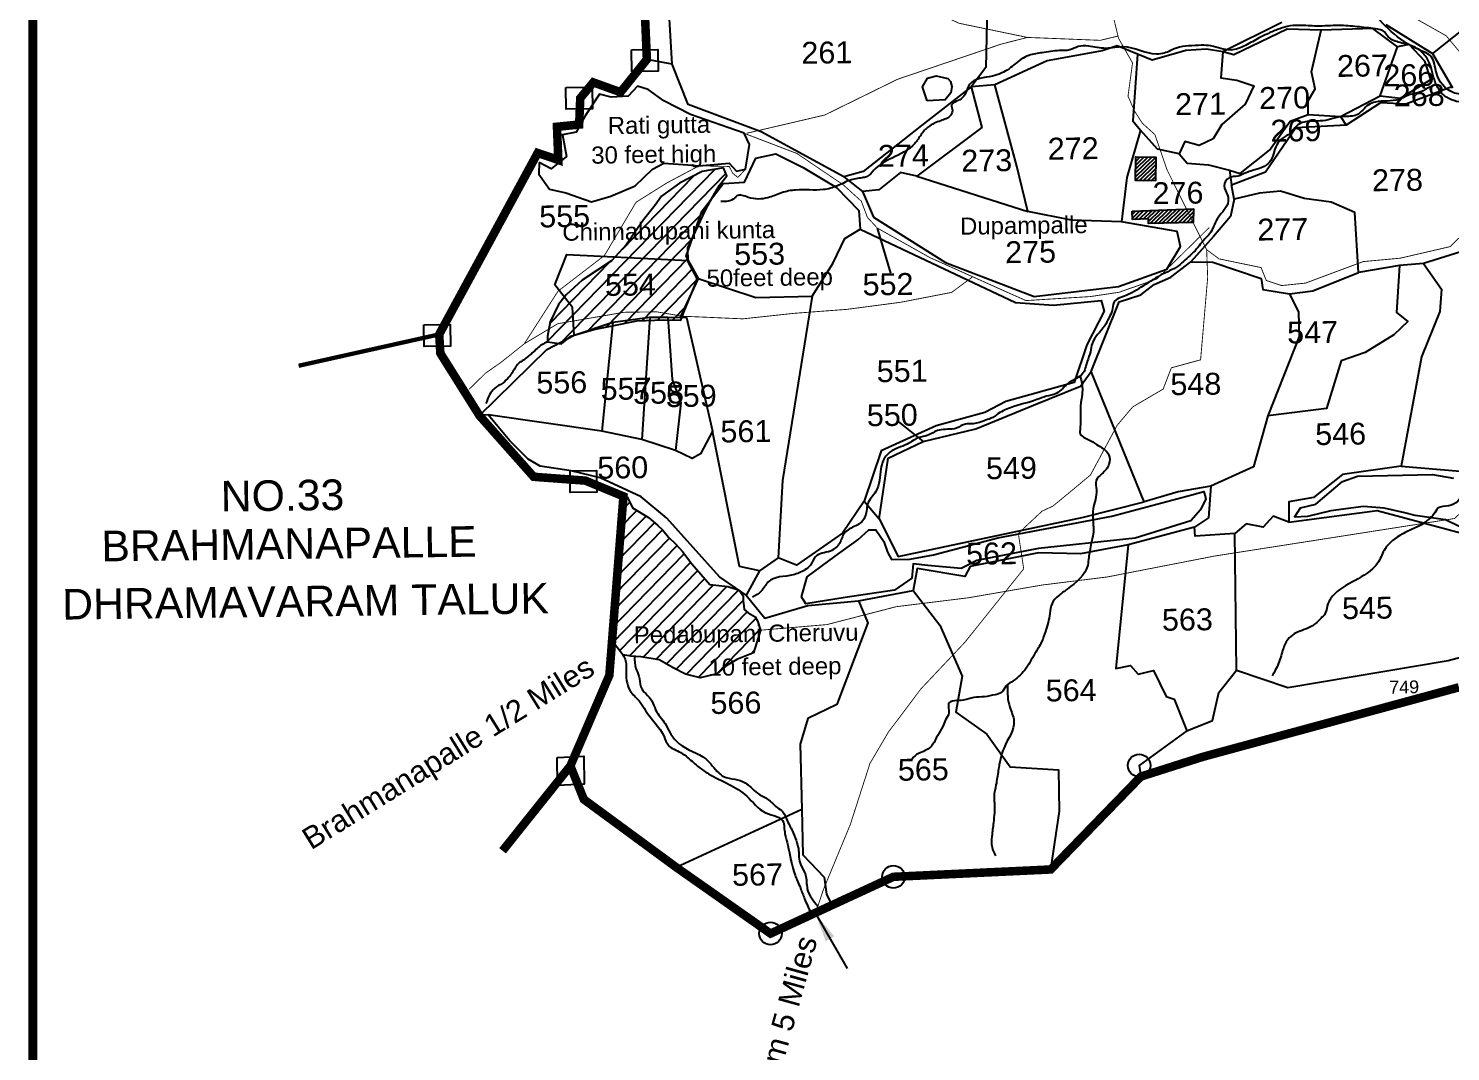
# Model space of a CAD drawing. Header units: feet. Extents: x 806214 to 813245, y 1575800 to 1585148.
# Drawn here: x 806214 to 807881, y 1578612 to 1579811 of the extents above; entities that cross this region are included whole.
import ezdxf
from ezdxf.enums import TextEntityAlignment as Align

# ---------------------------------------------------------------- set-up
doc = ezdxf.new("R2010")
doc.units = ezdxf.units.FT
doc.header["$LTSCALE"] = 15
doc.header["$MEASUREMENT"] = 0
doc.linetypes.add('HIDDEN2', pattern=[0.1875, 0.125, -0.0625])
for name, color, linetype in [('HILL', 17, 'Continuous'), ('PLOT', 7, 'Continuous'), ('PLOT NO', 7, 'Continuous'), ('ROADS', 6, 'Continuous'), ('TANKS-STREAM', 4, 'Continuous'), ('TEXT', 1, 'Continuous'), ('VILLAGE STONES', 240, 'Continuous')]:
    doc.layers.add(name, color=color, linetype=linetype)
doc.layers.add('VILLAGE BOUNDRY', color=5, linetype='HIDDEN2', lineweight=100)
doc.styles.get("Standard").update_dxf_attribs({"font": 'arial.ttf'})
doc.linetypes.add('DOTS', pattern='A,1e-06,-3,["●",Standard,S=3,R=0,X=-1.25,Y=-1.25],-3', length=6.000001)
doc.dimstyles.get("Standard").update_dxf_attribs({"dimtxt": 0.18, "dimasz": 35, "dimexe": 0.18, "dimexo": 0.0625, "dimgap": 0.09, "dimtad": 0, "dimtih": 1, "dimtoh": 1, "dimdec": 4, "dimzin": 0, "dimdsep": 46, "dimtxsty": 'Standard', "dimcen": 0.09, "dimadec": 0, "dimazin": 0, "dimtfac": 1, "dimtdec": 4, "dimtofl": 0, "dimtmove": 0, "dimatfit": 3, "dimfxl": 1, "dimtolj": 1, "dimtzin": 0, "dimarcsym": 0})
pattern_1 = [(45.73384044, (17359.115, -16106.09), (-8.984388055, 8.7571433), [])]

msp = doc.modelspace()

# ---------------------------------------------------------------- hatches: boundary and pattern name
at = {"layer": 'PLOT', "linetype": 'Continuous', "lineweight": -2}
h = msp.add_hatch(dxfattribs=at)
h.set_pattern_fill('ANSI31', color=256, scale=25.620349, angle=-0.6335)
h.set_pattern_definition([(44.36646463, (-38003.289, -29923.059), (-2.2393627766, 2.2894410613), [])])
h.paths.add_polyline_path([(807511.6, 1579632.6), (807535, 1579632.3), (807535.3, 1579660.2), (807511.9, 1579660.4)])
h.paths.add_polyline_path([(807507.7, 1579596.9), (807508, 1579586.9), (807526.7, 1579587.8), (807526.8, 1579582.2), (807579.2, 1579583.5), (807571.4, 1579599.2)])
h.paths.add_polyline_path([(807579.2, 1579583.5), (807579.4, 1579599.4), (807571.4, 1579599.2)])
at = {"layer": 'TANKS-STREAM', "lineweight": -2}
h = msp.add_hatch(dxfattribs=at)
h.set_pattern_fill('ANSI31', color=256, scale=100.369489, angle=0.7338)
h.set_pattern_definition(pattern_1)
h.paths.add_polyline_path([(806897.4, 1579538.5), (806862.9, 1579516.1), (806844, 1579498.8), (806835.2, 1579487.4), (806825.5, 1579467), (806822.3, 1579450.4), (806822.1, 1579443.6), (806838.7, 1579441.5), (806849.7, 1579450.2), (806876.7, 1579458), (806900.1, 1579462.8), (806926.8, 1579468.3), (806958.5, 1579469.6), (806978.5, 1579469), (806982.1, 1579478.4), (806990.1, 1579498.5), (806995.9, 1579511.7), (806997.8, 1579517.7), (806987.3, 1579537.5), (806986.6, 1579553.7), (807007.4, 1579597.8), (807015.8, 1579613.1), (807023.9, 1579627.3), (807032.4, 1579638.2), (807028.5, 1579647.5), (807003.7, 1579643.2), (806977.1, 1579629.5), (806955.9, 1579614.4), (806948.3, 1579603.7), (806934.8, 1579586.7), (806914.6, 1579557.5)])
h.paths.add_polyline_path([(806883.3, 1579490.3), (806956, 1579491.3), (806955.5, 1579530.4), (806882.8, 1579529.4)], flags=24)
h = msp.add_hatch(dxfattribs=at)
h.set_pattern_fill('ANSI31', color=256, scale=100.369489, angle=0.7338)
h.set_pattern_definition(pattern_1)
h.paths.add_polyline_path([(806896.4, 1579095.3), (806910.6, 1579076.7), (806919.8, 1579075.3), (806931.6, 1579074.4), (806953.2, 1579070.8), (806970.5, 1579061.3), (806983.8, 1579054.1), (807001.2, 1579049.9), (807020.8, 1579054.5), (807031.5, 1579063.8), (807044.3, 1579071.4), (807063.7, 1579079.3), (807069.1, 1579096.8), (807071.9, 1579105.7), (807068.5, 1579116.5), (807065.8, 1579121.5), (807057.6, 1579126.2), (807052.8, 1579129.9), (807052.4, 1579134.3), (807051.6, 1579139.7), (807051.5, 1579145.8), (807047, 1579152.5), (807033.7, 1579157.1), (807012.7, 1579159.2), (806991.6, 1579183.5), (806980.5, 1579197.9), (806972.3, 1579207), (806964, 1579214.7), (806957.5, 1579223.1), (806951, 1579228.7), (806940.7, 1579237.8), (806921.8, 1579249), (806915.6, 1579262.2), (806910.3, 1579256.5)])

# ---------------------------------------------------------------- linework, layer by layer
at = {"layer": 'HILL', "lineweight": -2}
for points in [[(807267.4, 1579726.1), (807261.9, 1579742.4), (807267.8, 1579752.5), (807277.7, 1579755.5), (807291.5, 1579752.3), (807294.7, 1579748.7), (807296.4, 1579742.8), (807294.9, 1579735.6), (807288.6, 1579727.2), (807267.4, 1579726.1)], [(806812.5, 1579654), (806811.9, 1579640), (806824.4, 1579622.5), (806843.8, 1579618.3), (806873.8, 1579607.8), (806896.4, 1579614.5), (806924.8, 1579626.6), (806945.3, 1579646.2), (806958.6, 1579653.1), (806986.9, 1579651.2), (806999.8, 1579649.9), (807035.1, 1579652.9), (807043.9, 1579643.5), (807054.5, 1579646.2), (807059.2, 1579675.1), (807052.6, 1579688.1), (806989.9, 1579710.1), (806958.6, 1579726.2), (806940.3, 1579739.3), (806927.6, 1579743.4), (806916.6, 1579731.5), (806897, 1579730.4), (806883.2, 1579733.9), (806866.4, 1579708.5), (806855.7, 1579689.4), (806839.8, 1579686.4), (806844.6, 1579660.9), (806826.3, 1579646.5), (806812.5, 1579654)], [(807698.1, 1579238.2), (807705, 1579249.2), (807723, 1579253.4), (807754.4, 1579279.8), (807772, 1579286.2), (807859.6, 1579288.3), (807884.3, 1579284)], [(807119.9, 1579144.8), (807126.5, 1579168.4), (807159.4, 1579192.3), (807186, 1579211.5), (807198.8, 1579223.4), (807207, 1579223.2), (807216.6, 1579209.6), (807220.7, 1579197), (807225.4, 1579188.6), (807246.9, 1579188.8), (807274.6, 1579194.1), (807350.3, 1579213.9), (807484, 1579239.2), (807577.6, 1579264.5), (807591.8, 1579268.3), (807594.1, 1579259.7), (807587.7, 1579246.7), (807576.4, 1579233.9), (807511.1, 1579213.5), (807397.7, 1579201.6), (807325.6, 1579187.3), (807307.2, 1579177.9), (807268, 1579181.6), (807250.9, 1579183.3), (807249.3, 1579166.6), (807229.2, 1579152.8), (807171.2, 1579143.9), (807125, 1579136.8), (807119.9, 1579144.8)], [(807891, 1579227.4), (807875.2, 1579235), (807839.4, 1579240), (807827.2, 1579243.2), (807803.1, 1579248.6), (807778.9, 1579250.5), (807740.4, 1579245.5), (807713.4, 1579238.8), (807698.1, 1579238.2)]]:
    msp.add_lwpolyline(points, dxfattribs=at)
at = {"layer": 'PLOT', "lineweight": -2}
for points in [[(806968.2, 1579769), (806959.4, 1579922.1)], [(807338.5, 1579872.8), (807336, 1579765), (807318.8, 1579742.7)], [(807683.3, 1579817.9), (807614, 1579783.4), (807594.8, 1579786.8), (807570.6, 1579784.9), (807531.3, 1579773.6), (807513.8, 1579780.8), (807490, 1579790.5), (807472.5, 1579784.6), (807408, 1579772.9), (807346.5, 1579745), (807318.8, 1579742.7), (807260.5, 1579697.3), (807192.4, 1579643.1), (807169.6, 1579637.2), (807072.7, 1579689.9), (806987.3, 1579721.8), (806968.2, 1579769), (806938.7, 1579774.6)], [(807621.8, 1579644.7), (807634.3, 1579640.8), (807668.5, 1579668.1), (807692.8, 1579702.4), (807713.9, 1579709.9), (807713.9, 1579726.1), (807722.2, 1579740.3), (807718.1, 1579760.1), (807729.1, 1579809.1), (807689.5, 1579810), (807626.8, 1579780), (807614, 1579783.4)], [(807751.8, 1579707.8), (807798.5, 1579732.1), (807818.7, 1579789.2), (807790, 1579810.8), (807729.1, 1579809.1)], [(807805.2, 1579815.6), (807859.9, 1579781.7)], [(807895.9, 1579810), (807859.9, 1579781.7), (807883.3, 1579741.2)], [(807798.5, 1579732.1), (807822.4, 1579729.4), (807858, 1579751.2), (807850.7, 1579772.5), (807832.6, 1579792.1), (807818.7, 1579789.2)], [(807513.8, 1579780.8), (807508.3, 1579702.5), (807517.3, 1579691.9), (807501.5, 1579636.3), (807495.3, 1579584.3)], [(807614, 1579783.4), (807611.6, 1579752.9), (807630.4, 1579750.4), (807650.4, 1579743.6), (807640, 1579722.3), (807612.9, 1579698.5), (807602.7, 1579681.7), (807586.3, 1579673.8), (807569.5, 1579678.4), (807562.7, 1579664.1), (807537.2, 1579669.6), (807517.3, 1579691.9)], [(807169.6, 1579637.2), (807191.6, 1579619.7), (807204.3, 1579589.9), (807288.9, 1579536.5), (807392.6, 1579496.9), (807491.8, 1579508.4), (807548.4, 1579528.7), (807564.3, 1579555.3), (807560.5, 1579572.8), (807495.3, 1579584.3), (807436.4, 1579586.1), (807385.2, 1579596.3), (807372.6, 1579649.4), (807346.5, 1579745)], [(807318.8, 1579742.7), (807331.5, 1579694.8), (807255.3, 1579637.8), (807385.2, 1579596.3)], [(807892.9, 1579549.1), (807849.2, 1579535.5), (807821.1, 1579533.1), (807773.2, 1579525), (807768.6, 1579595.1), (807741.1, 1579607.4), (807709.3, 1579611.5), (807681.6, 1579620.1), (807656.9, 1579617.9), (807627.4, 1579610.9), (807624, 1579627.7), (807663.9, 1579643), (807699.4, 1579694.7), (807759, 1579698), (807799.2, 1579724.2), (807828.7, 1579722.5), (807882.4, 1579742.8)], [(807713.9, 1579709.9), (807751.8, 1579707.8), (807758.4, 1579697.6)], [(807028.7, 1579629.4), (807053.2, 1579630.8), (807066.4, 1579658.9), (807089.7, 1579664.1), (807121.9, 1579647.8), (807160.9, 1579624.7), (807187.3, 1579597.6), (807188.7, 1579575.6), (807370.9, 1579489.8), (807415.4, 1579486.5), (807471.5, 1579492.1), (807474.9, 1579479.7), (807454.5, 1579440.1), (807439.8, 1579396), (807359.6, 1579373.7), (807334.9, 1579360.9), (807277.8, 1579345.2), (807213.2, 1579316.1), (807193.5, 1579256.8), (807168.1, 1579219.4), (807114.1, 1579182), (807092.8, 1579190.6), (807070.7, 1579175.2), (807055.2, 1579146.9), (807023.9, 1579168.3), (806962, 1579236.9), (806931.9, 1579262.1), (806883.8, 1579284.4), (806849.9, 1579292.4), (806813.6, 1579298.1), (806799.6, 1579306.2), (806778.2, 1579327.7), (806752.5, 1579358), (806742.4, 1579357.2)], [(807562.7, 1579664.1), (807572.2, 1579652.9), (807597.2, 1579651), (807621.8, 1579644.7), (807624, 1579627.7)], [(807255.3, 1579637.8), (807236.2, 1579642), (807210.7, 1579621.8), (807191.6, 1579619.7)], [(807028.7, 1579629.4), (807002.5, 1579595.2), (806984.3, 1579544), (806998.9, 1579518), (807066.6, 1579495.6), (807132.4, 1579497), (807156.6, 1579535.3), (807170.8, 1579564.9), (807188.7, 1579575.6)], [(807627.4, 1579610.9), (807622.9, 1579590.7), (807603, 1579567.1), (807576.4, 1579537.5)], [(807823.2, 1579297.9), (807892.1, 1579292.2), (807931.6, 1579314.1), (807966.3, 1579381.1), (807997.8, 1579415.2), (808069.1, 1579531.3), (808059.9, 1579548.4), (808004.2, 1579562.5)], [(806742.4, 1579357.2), (806821.4, 1579434.7), (806853.3, 1579451.4), (806851.6, 1579483.8), (806830.8, 1579510.6), (806844.8, 1579546), (806987.2, 1579538.9)], [(807193.5, 1579256.8), (807211.1, 1579236.2), (807221.4, 1579307.5), (807262.6, 1579326.8), (807324.2, 1579341.7), (807392.1, 1579369.3), (807447, 1579391.6), (807459.7, 1579408.7), (807492.6, 1579490.5), (807517.9, 1579498.7), (807533.5, 1579510.8), (807553, 1579519.3), (807576.4, 1579537.5), (807602.4, 1579537.1), (807658.8, 1579517.9), (807661, 1579504.8), (807692.2, 1579499.8), (807702.8, 1579478.4), (807703.4, 1579450.1), (807666.8, 1579356.9), (807650.1, 1579297), (807600, 1579274.4), (807561.6, 1579267.7), (807521.8, 1579256.2), (807459.7, 1579408.7)], [(807849.2, 1579535.5), (807870.4, 1579505.5), (807868.5, 1579479.3), (807846.8, 1579426.1), (807823.2, 1579297.9), (807754.2, 1579288.3), (807720.3, 1579261.4), (807691.3, 1579256.3), (807691.4, 1579232.5), (807672.9, 1579239.5), (807661.4, 1579226.3), (807641.3, 1579230.3), (807627.9, 1579218.9), (807581.4, 1579215.8), (807580.8, 1579226.3)], [(807821.1, 1579533.1), (807817.6, 1579478.1), (807830.8, 1579467.3), (807814.3, 1579451.7), (807780.8, 1579431.1), (807752.6, 1579421.3), (807735.7, 1579365.5), (807666.8, 1579356.9)], [(807692.2, 1579499.8), (807719.6, 1579503.3), (807773.2, 1579525)], [(806998.9, 1579518), (806977.9, 1579472.4)], [(807132.4, 1579497), (807097.9, 1579281.3), (807092.8, 1579190.6)], [(806853.3, 1579451.4), (806898.6, 1579466.8), (806942.2, 1579472.5), (806963.3, 1579472.6), (806985.1, 1579472.3), (807015.5, 1579339.1)], [(806942.2, 1579472.5), (806932.6, 1579329.2)], [(806963.3, 1579472.6), (806968.3, 1579399.5), (806978.7, 1579372.2), (806972.4, 1579316.2)], [(806898.6, 1579466.8), (806885.8, 1579339.1)], [(807070.7, 1579175.2), (807047.4, 1579180.4), (807015.5, 1579339.1), (807001.7, 1579312.3), (806991.9, 1579306.8), (806972.4, 1579316.2), (806932.6, 1579329.2), (806885.8, 1579339.1), (806752.5, 1579358)], [(807600, 1579274.4), (807597.3, 1579237.4), (807580.8, 1579226.3), (807502.9, 1579205.6), (807447.1, 1579195.3), (807397.7, 1579196.3), (807317.7, 1579180.4), (807311.5, 1579168.8), (807255.4, 1579178.2), (807251.1, 1579152.1)], [(807211.1, 1579236.2), (807233.4, 1579192.1), (807450.5, 1579238.1), (807521.8, 1579256.2)], [(807691.4, 1579232.5), (807794.8, 1579245.8), (807906, 1579216.5)], [(807502.9, 1579205.6), (807488.5, 1579060.9), (807505.8, 1579064.3), (807514.8, 1579054), (807532.8, 1579058.6), (807547.7, 1579028.2), (807557, 1579025), (807571.7, 1578987.9), (807515.9, 1578947.2), (807517.9, 1578934.2)], [(807571.7, 1578987.9), (807602, 1579000), (807609.4, 1579032.8), (807630, 1579058.8), (807627.9, 1579218.9)], [(807055.2, 1579146.9), (807076.9, 1579119.7), (807127.5, 1579134.6), (807186.8, 1579140), (807197.7, 1579114.4), (807161.4, 1579018.5), (807127.3, 1579002.1), (807118.6, 1578972), (807120.4, 1578895.7), (806973.2, 1578827.8)], [(807186.8, 1579140), (807251.1, 1579152.1), (807282.2, 1579111.6), (807308.3, 1579051.7), (807300.8, 1579009.6), (807337.4, 1578983.8), (807364.5, 1578945.5), (807421.4, 1578941.9), (807422.2, 1578893.5), (807412.1, 1578825.3)], [(807630, 1579058.8), (807690, 1579038.7), (807878.3, 1579070.2), (808072.7, 1579122.1), (808123.1, 1579093.4)], [(807120.4, 1578895.7), (807121.5, 1578842.3), (807146.5, 1578816.4), (807149.1, 1578796.5), (807155.7, 1578783.4)]]:
    msp.add_lwpolyline(points, dxfattribs=at)
at = {"layer": 'PLOT', "linetype": 'Continuous', "lineweight": -2}
msp.add_lwpolyline([(807535, 1579632.3), (807511.6, 1579632.6), (807511.9, 1579660.4), (807535.3, 1579660.2)], close=True, dxfattribs=at)
for points in [[(807507.7, 1579596.9), (807579.4, 1579599.4), (807579.2, 1579583.5), (807526.8, 1579582.2), (807526.7, 1579587.8), (807508, 1579586.9), (807507.7, 1579596.9)], [(807224.6, 1579524.2), (807208.9, 1579577)], [(807233.4, 1579350.2), (807262.6, 1579326.8)]]:
    msp.add_lwpolyline(points, dxfattribs=at)
at = {"layer": 'PLOT NO', "color": 5, "linetype": 'Continuous', "lineweight": -2, "const_width": 10.2}
msp.add_lwpolyline([(813239.9, 1576334.5), (806218.8, 1576334.5), (806218.8, 1585142.5), (813239.9, 1585142.5)], close=True, dxfattribs=at)
at = {"layer": 'ROADS', "linetype": 'HIDDEN2', "lineweight": -2, "ltscale": 10, "const_width": 1}
for points in [[(807187.1, 1579899), (807233, 1579871.1), (807272.9, 1579856.2), (807297.5, 1579857.9), (807314.3, 1579863.8), (807328.6, 1579877.1), (807341, 1579919.4), (807376.2, 1579923.3), (807421.2, 1579931.3), (807496.3, 1579935.8), (807513, 1579936.7), (807540.9, 1579953.9), (807570.1, 1579939.5), (807589.2, 1579923.6), (807665.8, 1579899.9), (807695, 1579900.1), (807714.6, 1579894.4), (807733.6, 1579876.7), (807779.2, 1579852.3), (807814.5, 1579836.9), (807875.9, 1579802.3), (807899.7, 1579773.7)], [(808216.3, 1579430.3), (808126.2, 1579478.9), (808078.4, 1579525.7), (808056.6, 1579559.1), (807981.7, 1579576.2), (807941.6, 1579575.7), (807919.6, 1579575.4), (807889.9, 1579564.5), (807880.7, 1579555.3), (807822, 1579541.7), (807778.5, 1579537.7), (807710.9, 1579512.5), (807683, 1579509.6), (807664.9, 1579515.5), (807658.8, 1579530.7), (807609.5, 1579540.9), (807595, 1579551.6)]]:
    msp.add_lwpolyline(points, dxfattribs=at)
at = {"layer": 'ROADS', "linetype": 'DOTS', "lineweight": -2, "ltscale": 0.15, "const_width": 1}
for points in [[(807384.9, 1579800.4), (807304.7, 1579817), (807245.8, 1579844.4), (807212.2, 1579877.5), (807187.1, 1579899), (807179.6, 1579900.5)], [(807482.8, 1579835.9), (807491.7, 1579799.4), (807508.1, 1579770.5), (807502.8, 1579731.5), (807510.5, 1579714), (807519.8, 1579699.6), (807534.3, 1579686.6), (807548.6, 1579645.1), (807595, 1579551.6), (807596.2, 1579519.2), (807587.9, 1579422.6), (807553.6, 1579413.2), (807544, 1579388.3), (807508.3, 1579367.4), (807490.1, 1579345.9), (807458.8, 1579287.6), (807432.7, 1579265.9), (807414.8, 1579251.2), (807402, 1579245.2), (807374.2, 1579219.2), (807380.5, 1579177.6), (807311.4, 1579091.4), (807259.9, 1579036.8), (807221.8, 1578986.2), (807200.2, 1578949.5), (807177.3, 1578878.2), (807145.4, 1578801.1), (807137.2, 1578776.3)], [(807055.8, 1579688.1), (807124.7, 1579704.2), (807147.3, 1579709.5), (807232.7, 1579751.4), (807353.9, 1579792.5), (807384.9, 1579800.4), (807470.3, 1579797), (807491, 1579802)], [(807052.6, 1579688.1), (807114.6, 1579664.4), (807169, 1579627.6), (807190.1, 1579608.5), (807197.3, 1579589.4), (807208.9, 1579577), (807270.5, 1579542.4), (807354.6, 1579504.7), (807383.1, 1579492), (807458.5, 1579496.7), (807492.1, 1579501.7), (807536.6, 1579517.3), (807598, 1579577.6)], [(806795, 1579441.4), (806834.5, 1579503), (806889, 1579544.9), (806926, 1579607.2), (806962, 1579629.8), (806999.8, 1579649.9), (807035.3, 1579649.2), (807039.3, 1579641.3), (807045.4, 1579636.3), (807054.5, 1579646.2)], [(807320.7, 1579519.9), (807296, 1579501.6), (807236.1, 1579490), (807173, 1579481.7), (807111.7, 1579477.1), (807051.1, 1579470.6), (806980.3, 1579473.7), (806950.2, 1579478.8), (806912, 1579478.3), (806873.1, 1579471.6), (806834.1, 1579464.9), (806795, 1579441.4), (806767.3, 1579419.3), (806749.7, 1579407.1), (806730, 1579387.8)], [(807071.9, 1579105.7), (807149.9, 1579112.3), (807231.2, 1579133.3), (807315.6, 1579143.7), (807402.5, 1579158.7), (807478.4, 1579168.1), (807604.2, 1579192.6), (807768.6, 1579218.3), (807837.5, 1579229.1), (807885.6, 1579236.6), (807944.5, 1579291.6), (808016.1, 1579348.9), (808194.2, 1579409.3), (808216.3, 1579430.3), (808224, 1579426.1)]]:
    msp.add_lwpolyline(points, dxfattribs=at)
at = {"layer": 'TANKS-STREAM', "lineweight": -2}
for points in [[(807028.5, 1579647.5), (807003.7, 1579643.2), (806977.1, 1579629.5), (806955.9, 1579614.4), (806948.3, 1579603.7), (806934.8, 1579586.7), (806914.6, 1579557.5), (806897.4, 1579538.5), (806862.9, 1579516.1), (806844, 1579498.8), (806835.2, 1579487.4), (806825.5, 1579467), (806822.3, 1579450.4), (806822.1, 1579443.6), (806838.7, 1579441.5), (806849.7, 1579450.2), (806876.7, 1579458), (806900.1, 1579462.8), (806926.8, 1579468.3), (806958.5, 1579469.6), (806978.5, 1579469), (806982.1, 1579478.4), (806990.1, 1579498.5), (806995.9, 1579511.7), (806997.8, 1579517.7), (806987.3, 1579537.5), (806986.6, 1579553.7), (807007.4, 1579597.8), (807015.8, 1579613.1), (807023.9, 1579627.3), (807032.4, 1579638.2), (807028.5, 1579647.5)], [(806915.6, 1579262.2), (806921.8, 1579249), (806940.7, 1579237.8), (806951, 1579228.7), (806957.5, 1579223.1), (806964, 1579214.7), (806972.3, 1579207), (806980.5, 1579197.9), (806991.6, 1579183.5), (807012.7, 1579159.2), (807033.7, 1579157.1), (807047, 1579152.5), (807051.5, 1579145.8), (807051.6, 1579139.7), (807052.4, 1579134.3), (807052.8, 1579129.9), (807057.6, 1579126.2), (807065.8, 1579121.5), (807068.5, 1579116.5), (807071.9, 1579105.7), (807069.1, 1579096.8), (807063.7, 1579079.3), (807044.3, 1579071.4), (807031.5, 1579063.8), (807020.8, 1579054.5), (807001.2, 1579049.9), (806983.8, 1579054.1), (806970.5, 1579061.3), (806953.2, 1579070.8), (806931.6, 1579074.4), (806919.8, 1579075.3), (806910.6, 1579076.7), (806896.4, 1579095.3), (806910.3, 1579256.5), (806915.6, 1579262.2)]]:
    msp.add_lwpolyline(points, dxfattribs=at)
for points in [[(809662.7, 1579789.2), (809657.9, 1579797.8), (809658.9, 1579823), (809659.3, 1579837.6), (809661.4, 1579848.2), (809663.8, 1579856.9), (809664.6, 1579882.3), (809668.5, 1579901.3), (809676, 1579929.4), (809688.4, 1579967.4), (809688.3, 1579999.6), (809693.1, 1580034.3), (809691.9, 1580040.7), (809685.1, 1580070.3), (809680.2, 1580079.1), (809666.4, 1580091.5), (809657.9, 1580093.7), (809650.4, 1580112.8), (809638.5, 1580127.5), (809633.9, 1580136.4), (809625.7, 1580163.9), (809618.1, 1580190.1), (809612.4, 1580197.8), (809596.3, 1580211.9), (809590.5, 1580219.8), (809583.7, 1580253.3), (809582.4, 1580266.7), (809577.7, 1580284.2), (809575.7, 1580289.8), (809564.9, 1580297.5), (809542, 1580298.9), (809527.4, 1580299.8), (809503.8, 1580296.5), (809493.8, 1580298), (809489.8, 1580297.7), (809471.9, 1580297.2), (809467.8, 1580292.4), (809457.6, 1580282.7), (809450.6, 1580279.3), (809433.8, 1580278.8), (809411, 1580293), (809406.7, 1580303.6), (809406.7, 1580326.3), (809407.2, 1580366.1), (809412.1, 1580382.1), (809414.7, 1580392.8), (809408.1, 1580408.6), (809388.3, 1580422.1), (809379.2, 1580435.4), (809350.9, 1580471.7), (809324.5, 1580474.9), (809314.4, 1580479.1), (809309.4, 1580480.9), (809297.1, 1580480.8), (809275.2, 1580478.3), (809258.8, 1580480.3), (809249.7, 1580484.6), (809238.3, 1580490.7), (809226.3, 1580499), (809217, 1580509.2), (809211.6, 1580518.7), (809208.6, 1580527.9), (809207.9, 1580533.9), (809212.1, 1580545), (809209.9, 1580572.3), (809208.1, 1580585.1), (809208, 1580596.7), (809208.1, 1580609.9), (809207, 1580630.6), (809206.5, 1580668.2), (809207.7, 1580692.8), (809210, 1580710.4), (809210.3, 1580723.4), (809202.1, 1580738.8), (809197.5, 1580745.8), (809178.7, 1580760.6), (809176.1, 1580768.6), (809163.3, 1580791.4), (809154.6, 1580803.4), (809139, 1580810.7), (809113.2, 1580821.4), (809060.7, 1580836), (809014.7, 1580863), (808995, 1580876.8), (808974.1, 1580898.1), (808958.8, 1580918.9), (808945.1, 1580936.3), (808938.3, 1580951.2), (808931.6, 1580967.7), (808913.5, 1581003.3), (808903.8, 1581015.2), (808890.1, 1581033), (808878.4, 1581044.4), (808863.2, 1581054.2), (808839.5, 1581066.5), (808824.3, 1581071.3), (808788.7, 1581076.3), (808765.3, 1581095.6), (808752.8, 1581119.8), (808732.6, 1581134.5), (808726.8, 1581152), (808719.2, 1581159.9), (808691.9, 1581180.1), (808679.2, 1581193), (808665.9, 1581209.8), (808656.6, 1581250.2), (808652.3, 1581265.1), (808642.7, 1581279.9), (808629.5, 1581293), (808611.2, 1581293.9), (808587.4, 1581288.1), (808572, 1581284), (808543.7, 1581280.8), (808507.8, 1581273.2), (808488.1, 1581275.7), (808415, 1581259.6), (808392.4, 1581254), (808381.5, 1581240.1), (808372.8, 1581228.5), (808363.2, 1581222.6), (808351.3, 1581216.3), (808331.8, 1581213.4), (808306.9, 1581218.8), (808294, 1581222.2), (808272.2, 1581231.6), (808249, 1581245.5), (808237.9, 1581247.6), (808204.4, 1581231.7), (808184.2, 1581222.1), (808156.8, 1581212.5), (808135.3, 1581198.5), (808093.8, 1581177.9), (808089.8, 1581172.6), (808067.5, 1581171), (808053.8, 1581168.4), (808037.4, 1581167.5), (808012.3, 1581158.8), (808004.9, 1581156.3), (807972.9, 1581149), (807944.8, 1581140), (807930.8, 1581134.5), (807914.9, 1581123.1), (807912.2, 1581119.6), (807902.6, 1581118.2), (807868.8, 1581138.6), (807846.3, 1581157), (807835.1, 1581164.9), (807825.4, 1581171.6), (807780.6, 1581184.2), (807757, 1581191.1), (807736.2, 1581194.5), (807730.6, 1581192.5), (807714.5, 1581187), (807689.7, 1581180.6), (807682.6, 1581177), (807668.4, 1581172.3), (807655.2, 1581170.6), (807644.9, 1581171.8), (807618.3, 1581182.9), (807587.9, 1581190.6), (807579.5, 1581193.8), (807561.6, 1581198.6), (807552.2, 1581201.7), (807535.1, 1581208.2), (807507.1, 1581230.4), (807490.6, 1581240)], [(809123.6, 1579708.6), (809124.6, 1579701.4), (809121.9, 1579698.6), (809111.3, 1579698.2), (809101.7, 1579699.1), (809090.6, 1579698.9), (809074.8, 1579696), (809051.6, 1579694.5), (809038.6, 1579692.9), (809027.5, 1579688.8), (809018.3, 1579679.8), (809014.6, 1579676), (809000.6, 1579674.9), (808992.4, 1579675.5), (808973.4, 1579664.9), (808966.8, 1579662.3), (808937.3, 1579656.5), (808913.6, 1579658.2), (808899.3, 1579674), (808890.3, 1579682), (808866.5, 1579697.9), (808836.4, 1579703.6), (808813.8, 1579708.8), (808793.8, 1579712), (808755.5, 1579716.4), (808742.9, 1579717.7), (808722.9, 1579715.2), (808702.7, 1579714.7), (808678.9, 1579718.6), (808668.3, 1579720.7), (808653.2, 1579728.1), (808596.3, 1579728.7), (808578.6, 1579725.2), (808572, 1579720.7), (808569.6, 1579717.5), (808556.3, 1579712.4), (808540.8, 1579709.5), (808532.9, 1579705.7), (808526.4, 1579699.2), (808512.8, 1579695), (808504.5, 1579691.5), (808497.4, 1579689.2), (808481.3, 1579691.2), (808457.5, 1579691.8), (808442.6, 1579692.9), (808425.3, 1579699.3), (808411.4, 1579705.8), (808403.4, 1579715.8), (808384.2, 1579724.9), (808364.2, 1579742), (808352.3, 1579749.7), (808347.7, 1579755.5), (808341.7, 1579762.9), (808335, 1579770.7), (808328.4, 1579784.4), (808319.1, 1579797.6), (808311, 1579806.2), (808293.1, 1579817.6), (808283, 1579818), (808271.4, 1579815.8), (808261.2, 1579803.6), (808257.4, 1579796.9), (808250, 1579774.9), (808242, 1579759.6), (808239.4, 1579753.4), (808222.4, 1579734.2), (808208.3, 1579729.9), (808175.5, 1579714.2), (808145.5, 1579702.5), (808138.4, 1579699.2), (808132.8, 1579696.9), (808122.5, 1579693.3), (808082.5, 1579692.2), (808068.2, 1579693.1), (808026.7, 1579692.9), (808006.5, 1579695.2), (807989, 1579708.6), (807974, 1579717), (807961.1, 1579725), (807923.7, 1579736.1), (807902.9, 1579733.9), (807883.3, 1579736.1), (807864.4, 1579758.8), (807858.2, 1579778), (807843.7, 1579786.1), (807811.5, 1579807.4), (807786, 1579834.1), (807770.4, 1579857), (807765.9, 1579876.9), (807765.7, 1579892.8), (807767.1, 1579906.4), (807770.7, 1579975.5), (807769.6, 1580005.1), (807772.2, 1580023.9), (807772.7, 1580035.1), (807766.5, 1580062.8), (807762.5, 1580073.5), (807744.4, 1580103.9), (807747.6, 1580130.9), (807744.3, 1580147.6), (807743.7, 1580164.8), (807745.3, 1580185.9), (807745.8, 1580208.5), (807746.4, 1580223.3), (807744.3, 1580240.1), (807752.3, 1580258.4), (807756.3, 1580278.4), (807764.2, 1580303.8), (807781.7, 1580336.8), (807798.8, 1580348.4), (807814.3, 1580354.4), (807829.1, 1580363.2), (807845.7, 1580379.8), (807853.4, 1580386.9), (807860.3, 1580395.2), (807877.5, 1580431.7), (807881.8, 1580461.8), (807875.9, 1580495.7), (807861.8, 1580524.8), (807859.7, 1580540.8), (807857.2, 1580552.4), (807848.9, 1580562.5), (807830.8, 1580572.8), (807783, 1580599.8), (807769.5, 1580616.4), (807756.5, 1580630.6), (807740.7, 1580639.4), (807723.8, 1580647), (807703.8, 1580657.7), (807691.1, 1580673.5), (807678, 1580686.2), (807667.8, 1580691.9), (807651.2, 1580700.7), (807636.7, 1580704.4), (807627.3, 1580707.8), (807613.9, 1580717.4), (807580.5, 1580749.4), (807553.2, 1580764.9), (807547.7, 1580785.7), (807545.3, 1580802.6), (807541.6, 1580812.1), (807539, 1580819.5), (807525.9, 1580857.9), (807520.3, 1580872), (807511.3, 1580885.9), (807498.3, 1580898.1), (807487.7, 1580907), (807480.8, 1580914.5), (807470.5, 1580927.8), (807455, 1580962.7), (807442.5, 1580966.7), (807426.2, 1580979.2), (807419.2, 1580988.1), (807416.8, 1581008.7), (807415.2, 1581025.2), (807408.2, 1581036.5), (807402.5, 1581048.5), (807396.2, 1581058.4), (807391.5, 1581072.8), (807386.5, 1581089.3), (807378, 1581100.2), (807366.5, 1581109.4), (807358.3, 1581128.5), (807349.2, 1581141.2), (807340.5, 1581147.3), (807334.9, 1581154.4), (807335.1, 1581165.5)], [(808485.6, 1578980.2), (808490.4, 1578981.6), (808500.2, 1578982.7), (808507.3, 1578985.4), (808513.7, 1578989.7), (808517.3, 1578992.8), (808521.6, 1578996.4), (808526.4, 1578999.3), (808543.7, 1579006.3), (808553, 1579006.8), (808568.3, 1579011.7), (808574.7, 1579014.9), (808581, 1579016.7), (808588.5, 1579018.1), (808600.4, 1579020.3), (808608.6, 1579022.2), (808623.4, 1579030.8), (808636.2, 1579037.2), (808644.7, 1579046.8), (808653.6, 1579061.8), (808660.2, 1579085.6), (808661.1, 1579103.3), (808661.1, 1579136.8), (808668, 1579152.6), (808672.9, 1579158.9), (808689.4, 1579166.8), (808698.5, 1579175.5), (808706.1, 1579199.5), (808706.3, 1579212.7), (808708.3, 1579227.8), (808712.3, 1579237), (808713.9, 1579245.4), (808725.5, 1579267.2), (808732.8, 1579278.4), (808744.2, 1579287.8), (808750.6, 1579293.1), (808758.8, 1579303.9), (808765.7, 1579311.3), (808774.6, 1579318.4), (808799.2, 1579336.8), (808810.4, 1579339.6), (808817, 1579343), (808821.9, 1579347.7), (808823.6, 1579351.2), (808829.1, 1579384.7), (808836, 1579396.9), (808839.4, 1579405.4), (808839.4, 1579414.4), (808836.5, 1579428.9), (808835.4, 1579451.3), (808834, 1579470.3), (808829.7, 1579482.7), (808826.8, 1579495.1), (808831.2, 1579514.5), (808836.4, 1579521.8), (808842.7, 1579527.4), (808850.1, 1579530.3), (808857.6, 1579533.4), (808863.9, 1579536), (808891.7, 1579549.2), (808895.2, 1579563.9), (808911.7, 1579573.3), (808924.9, 1579580.1), (808931.4, 1579585.2), (808937.1, 1579595.4), (808945.2, 1579612.1), (808969.4, 1579639.8), (808968, 1579651.5), (808968.3, 1579654), (808962.7, 1579655.1), (808948.9, 1579651.9), (808943.9, 1579651.2), (808932.6, 1579650.3), (808912.9, 1579649.7), (808902.4, 1579652.9), (808894, 1579659.4), (808887.3, 1579664.6), (808881.4, 1579670.3), (808878.6, 1579674.5), (808872.7, 1579678.3), (808849.7, 1579690), (808833.6, 1579697), (808811.9, 1579701.7), (808793.1, 1579705.9), (808777.2, 1579708.7), (808764.5, 1579709.9), (808745.9, 1579712.2), (808730.4, 1579711.7), (808715.5, 1579710.7), (808705, 1579709.4), (808696.1, 1579707.4), (808669.7, 1579712), (808655.8, 1579719.7), (808647.8, 1579723.5), (808637.7, 1579724.6), (808629.2, 1579724.4), (808616.5, 1579723.1), (808598.9, 1579721.5), (808588.8, 1579717.1), (808578.8, 1579713.1), (808569.5, 1579709.5), (808565.3, 1579706.9), (808554, 1579706), (808537, 1579700.9), (808527.3, 1579694.4), (808517.7, 1579690.2), (808510.4, 1579685.5), (808496.4, 1579680.8), (808482.5, 1579682), (808466.1, 1579683.3), (808457, 1579684.2), (808450.8, 1579684.3), (808434.4, 1579686), (808424.7, 1579690), (808399.9, 1579708.3), (808389.5, 1579714.6), (808375.5, 1579722.2), (808363.5, 1579728.6), (808357, 1579736.1), (808346.5, 1579741.6), (808328.2, 1579764.2), (808319.5, 1579778.4), (808309.8, 1579796), (808295.7, 1579804.1), (808282.4, 1579808.2), (808271.7, 1579805.6), (808262.6, 1579793.2), (808260, 1579780.4), (808255.7, 1579768.3), (808252.7, 1579760.7), (808244.5, 1579746.6), (808240.7, 1579738.7), (808226, 1579729.2), (808210.8, 1579721.4), (808199.6, 1579714.7), (808142.3, 1579690.4), (808119.9, 1579683.9), (808095.4, 1579683.6), (808072.1, 1579683.9), (808042, 1579683.7), (808027.8, 1579684.7), (808015.9, 1579684.1), (807998.8, 1579691.9), (807987, 1579698.7), (807971.9, 1579708.8), (807960.2, 1579713.9), (807945.4, 1579720.3), (807933.7, 1579723.8), (807925.9, 1579724.9), (807897.6, 1579724.2), (807873.8, 1579732.1), (807864.2, 1579745), (807856.6, 1579769.2), (807849, 1579781.5), (807836.5, 1579790.1), (807819.7, 1579794.9), (807806.7, 1579802.5), (807803.4, 1579806.8), (807792.9, 1579810.4), (807771.4, 1579813), (807750, 1579814.4), (807723.9, 1579813.7), (807703.8, 1579814.5), (807689.3, 1579813.2), (807678.2, 1579809.6), (807665.8, 1579804.4), (807656.5, 1579799.8), (807640.5, 1579791.1), (807623.2, 1579785.6), (807599.9, 1579790.5), (807588.9, 1579791.2), (807573.9, 1579790.4), (807559.8, 1579788), (807545.3, 1579782), (807536.1, 1579780.8), (807497.4, 1579789.3), (807476.9, 1579787.6), (807456.3, 1579790.2), (807444.4, 1579789.6), (807434.6, 1579785.8), (807422.2, 1579784.9), (807402, 1579782.5), (807386.7, 1579779.3), (807377.6, 1579774.8), (807363.4, 1579763.7), (807343.8, 1579755.1), (807317.5, 1579745.8), (807312.2, 1579734.9), (807307.3, 1579728.5), (807295.8, 1579719.9), (807296.7, 1579716.6), (807294.9, 1579709.2), (807283.2, 1579702.7), (807268.9, 1579695.8), (807260.3, 1579686.6), (807252.7, 1579676.1), (807226.2, 1579659), (807204.9, 1579644.8), (807196.3, 1579637), (807191.1, 1579635.9), (807176.5, 1579632.9), (807162, 1579626.4), (807145.7, 1579622), (807113, 1579621.6), (807096.7, 1579618.3), (807080.5, 1579612.5), (807057.6, 1579613), (807044.2, 1579614.6), (807041.3, 1579611.9), (807025.3, 1579608)], [(807864.1, 1579745.1), (807853.3, 1579740.5), (807848.9, 1579738), (807831.5, 1579732.6), (807820.6, 1579727.8), (807792.6, 1579724.6), (807784.8, 1579721.5), (807771, 1579709.5), (807755.1, 1579707.7), (807731.5, 1579702.8), (807716.8, 1579702.3), (807701.9, 1579697.8), (807692.9, 1579688), (807683.4, 1579681.9), (807677.3, 1579674.6), (807668.7, 1579654.2), (807648.7, 1579644.3), (807641.4, 1579641.9), (807631.9, 1579637.9), (807621.3, 1579635.9), (807615.6, 1579626.4), (807619.6, 1579615.5), (807619.7, 1579605.7), (807613.9, 1579596.2), (807607.4, 1579587.5), (807603.1, 1579578.8), (807601, 1579574.1), (807590.2, 1579561.4), (807584.9, 1579554.5), (807569.6, 1579539.5), (807562, 1579532.9), (807541.4, 1579522), (807529.6, 1579514.8), (807507.1, 1579501.2), (807500.6, 1579498), (807486.1, 1579489.7), (807484.3, 1579480.3), (807480.6, 1579472), (807475.3, 1579462.1), (807460.6, 1579441.5), (807458.7, 1579432.1), (807455, 1579420.5), (807449.2, 1579405.9), (807433.9, 1579395.9), (807418.4, 1579383.1), (807407, 1579379.8), (807396, 1579376), (807365, 1579366.4), (807348.8, 1579358.2), (807344.2, 1579355), (807335.9, 1579351.8), (807321.2, 1579347.6), (807312.2, 1579347.2), (807301.8, 1579342.5), (807281.2, 1579340.2), (807267.3, 1579333.9), (807257.7, 1579331.4), (807243.9, 1579323.9), (807223.5, 1579314.3), (807215.6, 1579304), (807213.1, 1579294.8), (807207.2, 1579268.3), (807197.5, 1579253.5), (807196.2, 1579245.4), (807189.2, 1579231.4), (807183.7, 1579228.2), (807170.3, 1579219.4), (807164.5, 1579207.5), (807153.8, 1579198.5), (807136.3, 1579191.8), (807130.5, 1579182.1), (807123.8, 1579176.3), (807110.2, 1579170.6), (807080.7, 1579162.2), (807072.6, 1579151.3), (807062.6, 1579144.4)], [(808073, 1579534), (808070.4, 1579517.4), (808062.3, 1579506.5), (808057.5, 1579498.6), (808052.8, 1579489.7), (808046.3, 1579480.8), (808041.9, 1579472), (808038.7, 1579465.7), (808024.2, 1579445.1), (808013.6, 1579430.3), (808004, 1579418.1), (807997.2, 1579411.2), (807987.4, 1579391.5), (807983.6, 1579380.7), (807978.8, 1579372.8), (807969.7, 1579364.5), (807963.4, 1579347.6), (807957.6, 1579335.7), (807943.1, 1579319.6), (807939.6, 1579308.7), (807932.7, 1579307), (807927.7, 1579299.1), (807921.6, 1579294.5), (807897.7, 1579273.3), (807895.8, 1579266.8), (807878.9, 1579251.4), (807866.2, 1579248.6), (807861.1, 1579241.3), (807857.3, 1579237.5), (807849.6, 1579231), (807837.8, 1579225), (807824.2, 1579218.3), (807804.1, 1579201.1), (807796.5, 1579186), (807792.3, 1579180.4), (807740.1, 1579142.4), (807737.2, 1579136.8), (807734.1, 1579125.6), (807728.7, 1579119.4), (807719, 1579110.8), (807709.5, 1579106.4), (807699.8, 1579102.7), (807691.7, 1579096.7), (807687.5, 1579090.5), (807684.7, 1579083.9), (807682.2, 1579075.7), (807679.3, 1579066.9), (807675.5, 1579058.7), (807671.7, 1579052.1)], [(806822.1, 1579443.6), (806809.9, 1579436), (806804.4, 1579430.6), (806799.8, 1579427), (806793.9, 1579422.2), (806788.1, 1579418.4), (806784.4, 1579413.2), (806776.8, 1579402.2), (806769.7, 1579395.4), (806760.2, 1579389.1), (806754.1, 1579381.5), (806750, 1579371.3)], [(807446.6, 1579403.4), (807449.4, 1579386.9), (807448.1, 1579376.7), (807446.9, 1579360.9), (807446.7, 1579342.1), (807446.8, 1579336), (807456.8, 1579329), (807465.8, 1579323.5), (807480.4, 1579311), (807480.5, 1579300.2), (807472.2, 1579289), (807465.4, 1579281.1), (807465.8, 1579270.3), (807461.9, 1579247.8), (807461.6, 1579235), (807462, 1579218.5), (807459.7, 1579208.1), (807458, 1579198.5), (807456.7, 1579190.7), (807455.6, 1579182), (807431.6, 1579153.9), (807421.6, 1579146.3), (807413.7, 1579137), (807411.3, 1579125.2), (807405.9, 1579104.3), (807401.5, 1579092), (807393.7, 1579078.4), (807381.7, 1579059), (807366, 1579044.9), (807359.7, 1579040.2), (807354.4, 1579032.8), (807347.1, 1579030.1), (807334.6, 1579027.8), (807321.9, 1579026.7), (807309.9, 1579023.7), (807292.4, 1579019.6), (807292.8, 1579008.8), (807288.8, 1579000.8), (807285.6, 1578992.8), (807279.5, 1578982.1), (807275.4, 1578974.3), (807272.4, 1578969.9), (807259.3, 1578962.1), (807251.4, 1578956.9), (807248.4, 1578951.9)], [(806910.6, 1579076.7), (806913.8, 1579069.9), (806914.4, 1579056.3), (806920.2, 1579033), (806930.9, 1579021.5), (806937, 1579011.8), (806958.8, 1578981.2), (806963.9, 1578971), (806978.4, 1578962.3), (806986.8, 1578956.3), (806999.7, 1578945.1), (807010.9, 1578937.5), (807056, 1578911.1), (807078.2, 1578891.7), (807098.9, 1578880.6), (807099.8, 1578873.1), (807101, 1578865.6), (807103.9, 1578853.8), (807112.4, 1578818.8), (807115.3, 1578811.6), (807118.7, 1578803.6), (807123.6, 1578790.7), (807130.5, 1578775.5)], [(806924.3, 1579074.9), (806925.8, 1579061), (806929.4, 1579052), (806931.7, 1579039.3), (806937.4, 1579031.4), (806944.5, 1579022.8), (806949, 1579012.4), (806960.1, 1578996.4), (806965.9, 1578985.4), (806970.1, 1578979.5), (806976.6, 1578972.7), (807007.7, 1578954.8), (807022.9, 1578938.5), (807028.7, 1578934.3), (807041.8, 1578931.1), (807053.8, 1578926.9), (807060.8, 1578921.4), (807068.3, 1578914.8), (807080.2, 1578907.8), (807091.5, 1578898), (807098, 1578892.8), (807103.3, 1578882.6), (807110.3, 1578868.3), (807114.6, 1578856.6), (807116.6, 1578847.5), (807116.9, 1578839.6), (807119.2, 1578830.5), (807124.6, 1578819.1), (807126.8, 1578802.7), (807139.2, 1578782.3)], [(807361.5, 1579041.8), (807361.7, 1579027.7), (807364.2, 1579015.4), (807369.1, 1578999.3), (807357.4, 1578968), (807350.7, 1578941.1), (807348, 1578924.3), (807345.8, 1578910.8), (807346.2, 1578903.5), (807345, 1578880.1), (807343.2, 1578864), (807343.4, 1578851.3), (807347.3, 1578841.4)]]:
    msp.add_spline(points, degree=3, dxfattribs=at)
at = {"layer": 'VILLAGE BOUNDRY', "lineweight": -2, "ltscale": 10, "const_width": 10}
for points in [[(807890.8, 1579038.8), (807589.8, 1578957.1), (807517.9, 1578934.2), (807412.1, 1578825.3), (807227.7, 1578816.7), (807083.7, 1578750.2), (806973.2, 1578827.8), (806864.8, 1578907.4), (806849, 1578946.7), (806894.7, 1579052.9), (806911.2, 1579262.6), (806866.6, 1579281), (806806, 1579285.5), (806742.4, 1579357.2), (806696.6, 1579430.2), (806695.2, 1579452.4), (806810.7, 1579665), (806834.9, 1579656.8), (806833.3, 1579695.7), (806859.3, 1579698.3), (806860.6, 1579729.2), (806875.9, 1579747.7), (806907.8, 1579736.2), (806938.7, 1579774.6), (806936.4, 1579828)], [(806849, 1578946.7), (806769.5, 1578847.2)]]:
    msp.add_lwpolyline(points, dxfattribs=at)
at = {"layer": 'VILLAGE BOUNDRY', "lineweight": -2, "ltscale": 25, "const_width": 5.02}
msp.add_lwpolyline([(806695.2, 1579452.4), (806530.4, 1579415.6)], dxfattribs=at)
at = {"layer": 'VILLAGE STONES', "lineweight": -2}
for points in [[(806920.7, 1579786), (806951.7, 1579786.4), (806952, 1579760.9), (806921.1, 1579760.5)], [(806843.7, 1579741.9), (806874.6, 1579742.3), (806874.9, 1579716.8), (806844, 1579716.4)], [(806677.2, 1579463.7), (806708.1, 1579464.1), (806708.5, 1579438.7), (806677.5, 1579438.3)], [(806848.6, 1579292.3), (806879.6, 1579292.7), (806879.9, 1579267.3), (806848.9, 1579266.9)], [(806833.7, 1578956.5), (806864.8, 1578958), (806865.2, 1578925.3), (806834.1, 1578923.8)]]:
    msp.add_lwpolyline(points, close=True, dxfattribs=at)
for centre in [(807515.9, 1578947.2), (807227.7, 1578816.7), (807083.7, 1578750.2)]:
    msp.add_circle(centre, 13.2, dxfattribs=at)

# ---------------------------------------------------------------- texts
at = {"layer": 'PLOT NO', "lineweight": -2}
for s, p in [('261', (807149.7, 1579782.7)), ('267', (807777.6, 1579767.3)), ('266', (807832, 1579756.2)), ('270', (807686.4, 1579729.7)), ('268', (807844.2, 1579732.7)), ('271', (807587.8, 1579722.5)), ('269', (807699.7, 1579691.4)), ('274', (807239.4, 1579661.9)), ('273', (807337.1, 1579656.2)), ('272', (807438.5, 1579670.3)), ('278', (807818.7, 1579633.3)), ('276', (807561.4, 1579618.2)), ('555', (806842.3, 1579590.9)), ('277', (807684.2, 1579575.5)), ('553', (807070.9, 1579546.7)), ('275', (807388.6, 1579549)), ('554', (806919.4, 1579510.6)), ('552', (807221.4, 1579511.2)), ('547', (807719.2, 1579454.9)), ('551', (807238, 1579409.5)), ('556', (806838.9, 1579396.1)), ('548', (807582.3, 1579394.3)), ('557', (806914.3, 1579388.7)), ('558', (806952.3, 1579384)), ('559', (806990.7, 1579380.3)), ('550', (807226.4, 1579357.9)), ('561', (807054.8, 1579338.9)), ('546', (807752.1, 1579335.8)), ('560', (806910.4, 1579296.4)), ('549', (807366.1, 1579295.8)), ('562', (807342.8, 1579195.6)), ('545', (807783.5, 1579131.8)), ('563', (807572.4, 1579118.2)), ('564', (807436.1, 1579035.3)), ('566', (807043.1, 1579020.7)), ('565', (807262.8, 1578942.4)), ('567', (807068.4, 1578819.3))]:
    msp.add_text(s, height=25.62, rotation=0.7338, dxfattribs=at).set_placement(p, align=Align.MIDDLE_CENTER)
at = {"layer": 'PLOT NO', "linetype": 'Continuous', "lineweight": -2}
for s, rotation, p in [('Brahmanapalle 1/2 Miles', 31.8095, (806545, 1578847.6)), ('Bukkapatnam 5 Miles', 74.4793, (807047.3, 1578413.3))]:
    msp.add_text(s, height=25.62, rotation=rotation, dxfattribs=at).set_placement(p)
at = {"layer": 'TEXT', "color": 7, "lineweight": -2}
for s, p in [(' Rati gutta', (806885.2, 1579687)), ('30 feet high', (806873.6, 1579652.4)), ('Dupampalle ', (807306, 1579569.2)), ('Chinnabupani kunta', (806839.7, 1579562.1)), ('50feet deep', (807008.8, 1579508.2)), ('Pedabupani Cheruvu', (806923.5, 1579090.1)), ('10 feet deep', (807011, 1579052.2))]:
    msp.add_text(s, height=20.074, rotation=0.7338, dxfattribs=at).set_placement(p)
at = {"layer": 'TEXT', "lineweight": -2}
for s, height, p in [('NO.33', 35.87, (806439.3, 1579244.8)), ('BRAHMANAPALLE', 35.868, (806299.4, 1579186.3)), ('DHRAMAVARAM TALUK', 35.868, (806253.4, 1579118.1)), ('749', 15.06, (807809.1, 1579031.4))]:
    msp.add_text(s, height=height, rotation=0.7338, dxfattribs=at).set_placement(p)

# ---------------------------------------------------------------- leaders
at = {"layer": 'VILLAGE BOUNDRY', "linetype": 'Continuous', "lineweight": -2}
msp.add_leader([(807135.9, 1578774.3), (807173.6, 1578709.2)], dimstyle='Standard', override={"dimgap": 0.09, "dimtad": 0}, dxfattribs=at)

doc.saveas('drawing.dxf')
